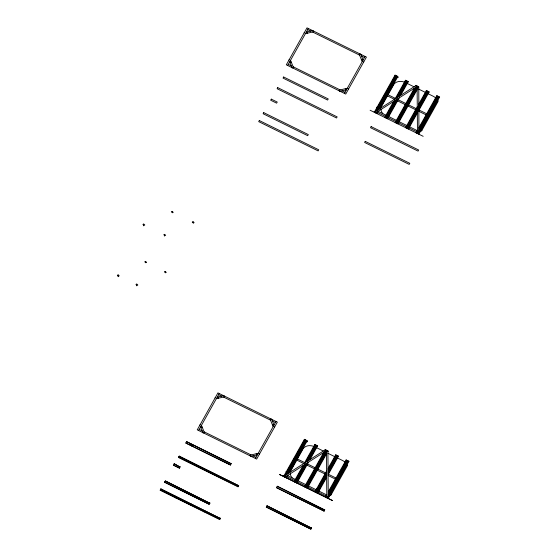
<?xml version="1.0" encoding="UTF-8"?>
<svg xmlns="http://www.w3.org/2000/svg" width="557" height="557" viewBox="0 0 557 557"><rect width="100%" height="100%" fill="white"/><g stroke="black" fill="none" stroke-linecap="round" stroke-linejoin="round"><path stroke-width="0.84" d="M160.221 490.264L160.938 488.851L220.259 518.421L219.646 519.521L160.221 490.264L160.938 488.851M209.926 502.887L209.209 504.308L164.642 482.369L165.359 480.949L209.822 503.208L165.359 480.949M173.436 465.151L179.382 468.075L173.436 465.151L174.16 463.737L179.995 466.982L174.16 463.737M178.574 457.52L179.298 456.106L238.619 485.676L237.999 486.776L178.574 457.52L179.298 456.106M185.815 443.017L230.382 464.963L185.815 443.017L186.532 441.604L231.099 463.542L230.382 464.963M186.532 441.604L230.995 463.863M209.209 504.308L164.747 482.049M219.646 519.521L220.363 518.101M237.999 486.776L238.723 485.356M311.593 527.737L310.869 529.15L266.302 507.211L267.019 505.791L311.481 528.057L267.019 505.791M276.516 487.66L324.056 511.061L276.516 487.66L277.233 486.247L324.668 509.968L277.233 486.247M310.869 529.15L266.406 506.891M418.843 134.195L439.654 97.002L439.09 96.723L436.486 101.381M289.313 472.733L307.241 440.698L306.677 440.42L288.192 473.45M327.878 451.4L328.115 450.975L327.551 450.697L327.189 451.337M417.854 87.094L418.216 86.453L418.78 86.732L418.927 132.796L417.472 132.677L417.116 87.038L417.653 86.175L417.089 85.896L396.278 123.083M287.642 65.461L308.32 28.498M344.421 93.409L365.1 56.452M164.642 482.369L165.255 481.269M374.276 112.256L395.087 75.063L395.651 75.341L374.84 112.528M375.404 112.806L375.905 111.915M376.623 110.634L396.215 75.62L396.779 75.898L377.743 109.917M375.968 113.085L376.344 112.417M198.571 430.484L219.249 393.527M376.532 113.363L377.423 111.776M377.103 113.642L378.544 111.059M379.985 108.49L397.907 76.455L397.343 76.177L378.864 109.207L379.296 108.434L378.732 108.155M387.449 95.867L381.622 106.269A7.387 6.238 18.5 0 0 381.058 107.807M388.062 94.767L393.715 84.664A7.394 6.245 18.5 0 1 394.836 83.258C397.447 80.988 401.332 80.995 404.431 82.157M179.382 468.075L180.099 466.662M384.713 117.388L393.639 101.437M395.08 98.868L405.524 80.201L406.088 80.48L396.194 98.157M385.277 117.666L394.76 100.726M385.841 117.945L395.881 100.009M397.315 97.44L406.652 80.758L407.216 81.037L398.436 96.73M386.405 118.223L397.002 99.299M174.411 497.255L175.03 496.155M388.793 115.25L388.194 116.309L387.637 116.03M386.969 118.502L398.116 98.582M399.557 96.013L407.78 81.315L408.344 81.594L400.671 95.303M387.54 118.78L399.237 97.872M175.734 497.902L176.346 496.809M395.15 122.526L414.331 88.25M415.717 85.771L415.961 85.339L416.525 85.618L416.163 86.272M395.714 122.805L415.452 87.533M396.842 123.362L417.116 87.129M397.406 123.64L417.13 88.403M397.97 123.919L417.137 89.67M189.269 504.565L189.881 503.472M190.591 505.22L191.204 504.12M405.587 127.664L417.27 106.791M418.704 104.222L426.397 90.478L426.961 90.756L418.718 105.489M406.15 127.943L417.277 108.058M406.714 128.221L417.29 109.325M418.725 106.763L427.525 91.035L428.089 91.313L418.739 108.03M407.278 128.5L417.297 110.599M407.842 128.778L417.311 111.866M418.746 109.297L428.653 91.592L429.217 91.863L418.753 110.565M408.406 129.057L417.318 113.134M416.023 132.803L417.451 130.247M418.885 127.685L436.834 95.616L437.398 95.895L434.794 100.539M230.487 464.642L231.099 463.542M204.127 511.883L204.739 510.783M416.587 133.081L417.458 131.522M418.899 128.952L434.537 101.005L435.101 101.283L418.906 130.227M417.151 133.36L417.534 132.684M435.358 100.817L437.962 96.173L438.526 96.452L435.922 101.102M205.449 512.531L206.062 511.43M417.715 133.638L418.223 132.74M418.92 131.494L435.665 101.562M420.096 130.658L421.036 128.98L420.472 128.702M418.279 133.917L436.235 101.834M255.35 458.439L276.028 421.482M286.026 471.459L286.395 471.521M266.302 507.211L266.914 506.111M283.61 476.5L304.421 439.306L304.985 439.584L284.174 476.771M284.738 477.05L285.24 476.158M285.302 477.328L285.678 476.66M287.078 474.16L306.113 440.141L305.549 439.863L285.957 474.877L285.4 474.585M285.866 477.607L286.758 476.019M286.43 477.885L287.878 475.302M296.777 460.11L290.956 470.512A7.387 6.238 18.5 0 0 290.385 472.051M297.396 459.01L303.043 448.907A7.394 6.245 18.5 0 1 304.171 447.501C306.782 445.231 310.667 445.238 313.765 446.401M294.047 481.631L302.973 465.68M304.407 463.111L314.858 444.444L315.422 444.723L305.528 462.401M294.611 481.909L304.094 464.97M295.175 482.188L305.215 464.253M306.649 461.683L315.986 445.001L316.55 445.28L307.77 460.973M295.739 482.466L306.329 463.542M296.303 482.745L307.45 462.825M308.891 460.256L317.114 445.558L317.678 445.837L310.005 459.546M296.867 483.023L308.571 462.115M304.484 486.769L323.666 452.493M325.051 450.014L325.295 449.583L325.859 449.861L325.49 450.516M305.048 487.048L324.787 451.776M305.612 487.326L326.423 450.14L326.987 450.418L326.499 451.281M306.176 487.605L326.451 451.372M306.74 487.883L326.458 452.646M307.304 488.162L326.472 453.913M314.921 491.908L326.604 471.034M328.038 468.465L335.732 454.721L336.296 454.999L328.052 469.732M315.485 492.186L326.611 472.301M316.049 492.465L326.625 473.568M328.059 471.006L336.86 455.278L337.424 455.556L328.066 472.273M316.613 492.743L326.632 474.843M317.177 493.022L326.639 476.11M328.08 473.541L337.988 455.835L338.552 456.106L328.087 474.808M317.741 493.3L326.653 477.377M325.358 497.046L326.785 494.491M328.219 491.928L346.169 459.859L346.733 460.138L344.129 464.782M325.922 497.324L326.792 495.765M328.233 493.196L343.871 465.248L344.407 465.575M326.486 497.603L326.868 496.928M328.24 494.47L344.435 465.527M344.692 465.06L347.296 460.416L347.86 460.695L345.256 465.346M327.05 497.881L327.551 496.983M344.999 465.798L328.247 495.737L328.839 495.967L329.431 494.908M327.613 498.16L345.563 466.077M345.82 465.624L348.424 460.966L348.988 461.245L328.177 498.438M347.429 465.673L330.858 495.284A8.905 7.526 18.5 0 1 329.841 495.472M324.056 511.061L324.773 509.648M375.502 111.456L415.682 85.736L416.622 86.788L396.528 99.599M396.438 99.654L376.372 112.444L375.439 111.386M305.772 463.897L285.706 476.688L284.773 475.629L325.016 449.979L325.949 451.031L305.863 463.842M145.537 261.407L144.743 261.804L145.837 262.716L146.623 262.312L145.537 261.407L145.837 262.716M172.176 211.437L171.354 211.813L172.419 212.732L173.241 212.356L172.176 211.437L172.419 212.732M193.049 221.714L192.228 222.09L193.293 223.009L194.115 222.633L193.049 221.714L193.293 223.009M165.213 271.461L164.392 271.83L165.464 272.749L166.278 272.38L165.213 271.461L165.464 272.749M304.373 32.55L304.108 33.016M306.308 32.104L313.076 30.544L313.577 31.784L305.438 33.657M289.208 59.648L288.951 60.107M289.884 62.412L291.255 62.099M361.493 59.815L362.858 59.495M363.533 62.266L363.798 61.806M347.303 88.257L339.164 90.13L339.666 91.362L346.44 89.809M348.376 89.364L348.633 88.897M215.294 397.58L215.037 398.039M217.23 397.134L224.005 395.574L224.506 396.807L216.367 398.687M200.137 424.671L199.879 425.137M200.812 427.442L202.184 427.128M272.415 424.838L273.786 424.525M192.04 446.087L193 445.865L192.645 444.98M274.462 427.296L274.719 426.836M258.232 453.287L250.093 455.16L250.594 456.392L257.369 454.832M259.304 454.387L259.562 453.927M417.116 87.038L418.572 87.157M416.873 131.062L418.328 131.18M306.782 441.527L307.304 441.785M283.945 475.901L283.562 475.706M398.025 77.444L397.503 77.186M397.97 77.541L397.447 77.284M316.766 488.607L316.71 488.712M312.672 30.642L306.998 27.85L286.319 64.807L291.986 67.599M313.229 30.913L360.198 54.036M360.755 54.314L366.422 57.106L345.744 94.063L340.076 91.271M307.708 29.598L310.736 31.088M312.602 32.007L359.592 55.143M361.465 56.062L364.487 57.552M394.955 75.292L397.782 76.685M405.392 80.431L408.218 81.823M415.828 85.569L418.655 86.962M426.265 90.707L429.092 92.1M436.702 95.846L439.529 97.238M394.906 76.671L395.47 76.95M396.041 77.228L396.605 77.507M405.343 81.809L405.907 82.088M406.478 82.366L407.042 82.638M426.216 92.086L426.78 92.358M427.344 92.636L427.915 92.915M436.653 97.217L437.217 97.496M437.781 97.774L438.345 98.053M394.711 77.019L395.275 77.298M395.839 77.576L396.403 77.855M405.148 82.157L405.712 82.436M406.276 82.715L406.84 82.993M415.724 87.365L416.149 87.574M416.713 87.853L417.123 88.055M426.021 92.434L426.585 92.713M427.149 92.991L427.713 93.27M436.458 97.572L437.022 97.851M437.586 98.129L438.15 98.408M407.285 83.494L414.011 86.801M418.592 89.057L425.332 92.378M428.159 93.764L432.935 96.117A10.541 8.912 18.5 0 1 435.567 97.872M437.969 100.678L437.684 100.532A8.891 7.513 18.5 0 1 438.108 101.395L421.524 131.041A8.905 7.526 18.5 0 1 420.507 131.229M392.762 80.507L393.326 80.786M393.89 81.064L394.453 81.336M403.198 85.646L403.762 85.924M404.326 86.196L404.89 86.474M413.635 90.784L414.199 91.056M414.763 91.334L415.327 91.613M424.072 95.915L424.636 96.194M425.2 96.472L425.764 96.751M435.637 101.611L436.201 101.889M392.33 81.28L392.894 81.559M393.458 81.837L394.022 82.116M402.767 86.419L403.331 86.697M403.895 86.976L404.459 87.254M413.203 91.557L413.767 91.835M414.331 92.114L414.895 92.392M423.64 96.695L424.204 96.974M424.768 97.252L425.332 97.531M434.077 101.834L434.641 102.112M435.205 102.391L435.769 102.662M385.486 93.506L386.05 93.785M386.621 94.056L387.185 94.335M387.749 94.613L395.359 98.366M397.113 99.223L397.621 99.473M398.185 99.752L405.795 103.505M406.359 103.776L406.923 104.055M407.494 104.333L408.058 104.612M408.622 104.89L416.232 108.636M416.796 108.914L417.29 109.158M419.059 110.028L426.669 113.774M427.233 114.053L427.797 114.331M428.361 114.61L428.932 114.888M384.873 94.599L385.437 94.878M386.001 95.156L386.572 95.435M387.136 95.713L394.412 99.292M396.438 100.295L397.009 100.573M397.573 100.852L405.183 104.598M405.747 104.876L406.311 105.155M406.875 105.433L407.439 105.712M408.009 105.99L415.619 109.736M416.183 110.014L416.747 110.293M418.76 111.282L426.056 114.874M426.62 115.153L427.184 115.431M427.748 115.71L428.312 115.988M378.036 106.826L378.6 107.104M379.164 107.383L379.728 107.654M388.473 111.964L389.037 112.236M389.601 112.514L390.165 112.793L389.733 113.572L389.162 113.294M398.909 117.102L399.473 117.374M400.037 117.652L400.601 117.931M409.346 122.234L409.91 122.512M410.474 122.791L411.038 123.069M419.783 127.372L420.347 127.65M420.911 127.929L421.475 128.207M377.061 107.278L376.692 107.216L377.005 107.376M387.498 112.417L387.442 112.514M377.597 107.598L378.161 107.877M388.034 112.737L388.598 113.015M398.471 117.875L399.035 118.154M399.599 118.432L400.17 118.711M408.908 123.013L409.472 123.292M410.036 123.57L410.6 123.842M419.344 128.152L419.908 128.43M288.254 64.361L291.276 65.851M293.149 66.77L340.139 89.907M342.012 90.826L345.034 92.316M421.183 130.018L421.9 130.373M292.543 67.87L339.519 91M376.066 110.342L376.636 110.613M378.328 111.449L385.938 115.202M386.502 115.473L387.066 115.752M388.765 116.587L396.375 120.333M396.939 120.611L397.503 120.89M398.074 121.168L398.638 121.447M399.202 121.725L406.812 125.471M407.376 125.75L407.94 126.028M408.504 126.307L409.075 126.585M409.639 126.864L417.249 130.61M418.941 131.445L419.512 131.724M377.716 112.549L385.326 116.295M385.89 116.573L386.454 116.852M387.018 117.13L387.588 117.409M388.152 117.687L395.762 121.433M396.326 121.711L396.89 121.99M397.454 122.268L398.025 122.547M398.589 122.819L406.199 126.571M406.763 126.85L407.327 127.128M407.891 127.407L408.455 127.678M409.026 127.957L416.636 131.71M374.227 111.463L374.61 111.658M374.555 111.755L374.172 111.567M370.12 110.237L423.181 136.326M223.594 395.672L217.926 392.88L197.248 429.837L202.915 432.629M224.158 395.943L271.127 419.066M271.684 419.344L277.351 422.129L256.673 459.086L251.005 456.301M218.636 394.628L221.658 396.118M223.531 397.037L270.521 420.166M272.394 421.092L275.416 422.575M304.289 439.536L307.116 440.928M314.726 444.674L317.553 446.066M325.163 449.812L327.989 451.205M335.599 454.951L338.426 456.343M346.036 460.089L348.856 461.481M306.837 441.429L307.36 441.687M304.24 440.914L304.804 441.193M305.368 441.471L305.932 441.75M314.677 446.053L315.241 446.331M315.805 446.61L316.369 446.881M335.551 456.329L336.115 456.601M336.679 456.879L337.243 457.158M345.988 461.461L346.551 461.739M347.115 462.018L347.679 462.296M304.045 441.262L304.609 441.541M305.173 441.819L305.737 442.098M314.482 446.401L315.046 446.679M315.61 446.958L316.174 447.236M325.051 451.609L325.483 451.818M326.047 452.096L326.458 452.298M335.356 456.677L335.92 456.956M336.484 457.234L337.048 457.513M345.793 461.816L346.357 462.094M346.92 462.373L347.484 462.651M316.62 447.737L323.345 451.045M327.92 453.301L334.666 456.622M337.486 458.007L342.27 460.361A10.541 8.912 18.5 0 1 344.901 462.115M302.096 444.751L302.66 445.029M303.224 445.308L303.788 445.579M312.533 449.889L313.097 450.167M313.661 450.439L314.225 450.717M322.969 455.027L323.533 455.299M324.097 455.577L324.661 455.856M333.406 460.159L333.97 460.437M334.534 460.716L335.098 460.994M344.971 465.854L345.535 466.132M301.664 445.523L302.228 445.802M302.792 446.08L303.356 446.359M312.101 450.662L312.665 450.94M313.229 451.219L313.793 451.497M322.538 455.8L323.102 456.079M323.666 456.357L324.23 456.636M332.968 460.938L333.539 461.217M334.103 461.495L334.666 461.774M343.404 466.077L343.968 466.355M344.539 466.634L345.103 466.905M294.82 457.75L295.384 458.028M295.948 458.3L296.512 458.578M297.083 458.857L304.693 462.609M306.441 463.466L306.949 463.716M307.52 463.995L315.13 467.748M315.694 468.019L316.258 468.298M316.822 468.576L317.386 468.855M317.95 469.133L325.567 472.879M326.13 473.158L326.618 473.401M328.386 474.272L336.003 478.017M336.567 478.296L337.131 478.574M337.695 478.853L338.259 479.131M294.207 458.843L294.771 459.121M295.335 459.4L295.899 459.678M296.463 459.957L303.746 463.535M305.772 464.538L306.336 464.817M306.9 465.095L314.517 468.841M315.081 469.119L315.645 469.398M316.209 469.676L316.773 469.955M317.337 470.233L324.954 473.979M325.518 474.258L326.082 474.536M328.094 475.525L335.391 479.117M335.955 479.396L336.519 479.674M337.082 479.953L337.646 480.231M287.37 471.069L287.934 471.347M288.498 471.626L289.062 471.897M297.807 476.207L298.371 476.479M298.935 476.757L299.499 477.036M308.244 481.345L308.801 481.617M309.372 481.896L309.936 482.174M318.681 486.477L319.238 486.755M319.809 487.034L320.372 487.312M329.117 491.615L329.674 491.894M330.245 492.172L330.809 492.451M286.932 471.842L287.496 472.12M288.06 472.399L288.623 472.677M297.368 476.98L297.932 477.258M298.496 477.537L299.06 477.815M307.805 482.118L308.369 482.397M308.933 482.675L309.497 482.954M318.242 487.257L318.806 487.535M319.37 487.814L319.934 488.085M328.679 492.395L329.243 492.673M329.807 492.945L330.371 493.224M199.183 429.391L202.205 430.881M204.078 431.8L251.068 454.93M252.941 455.856L255.962 457.346M330.517 494.261L331.227 494.616M203.472 432.9L250.448 456.023M329.452 496.162L329.396 496.259M287.663 475.692L295.273 479.445M295.837 479.716L296.401 479.995M296.965 480.273L297.529 480.552M298.099 480.83L305.709 484.576M306.273 484.855L306.837 485.133M307.401 485.412L307.965 485.69M308.536 485.969L316.146 489.714M316.71 489.993L317.274 490.271M317.838 490.55L318.402 490.828M318.966 491.107L326.583 494.853M287.043 476.792L294.66 480.538M295.224 480.816L295.788 481.095M296.352 481.373L296.916 481.652M297.48 481.93L305.097 485.676M305.661 485.955L306.225 486.233M306.789 486.512L307.353 486.79M307.917 487.062L315.534 490.814M316.098 491.093L316.661 491.371M317.225 491.65L317.789 491.922M318.353 492.2L325.97 495.953M283.889 475.998L283.506 475.81M179.194 456.427L238.619 485.676M178.686 457.2L238.111 486.456M160.834 489.171L220.259 518.421M160.325 489.944L219.75 519.201M363.087 60.059L360.609 53.945L359.237 54.259L362.217 61.611M345.319 88.716L345.82 89.949M306.928 31.965L307.429 33.197M290.524 60.302L293.504 67.655L292.14 67.968L289.661 61.855M274.016 425.088L271.538 418.975L270.166 419.289L273.146 426.634M256.248 453.739L256.749 454.978M217.85 396.988L218.351 398.227M201.453 425.332L204.433 432.678L203.068 432.998L200.583 426.885M190.773 444.061L191.483 445.809M117.875 275.381L118.175 276.69M164.35 234.81L164.594 236.105M143.476 224.534L143.72 225.829M136.514 284.55L136.764 285.845M292.195 477.906A8.87 7.499 18.5 0 1 290.288 473.756M347.06 464.796A8.891 7.513 18.5 0 1 347.443 465.638M382.861 113.663A8.87 7.499 18.5 0 1 380.953 109.513M259.311 120.542L258.699 121.635L318.124 150.891L318.736 149.798L259.311 120.542M263.733 112.639L263.12 113.739L307.687 135.678L308.3 134.578L263.733 112.639M271.294 99.139L270.674 100.232L276.62 103.156L277.233 102.063L271.294 99.139M277.727 87.637L277.114 88.73L336.539 117.987L337.152 116.893L277.727 87.637M283.666 77.005L283.053 78.098L327.62 100.044L328.233 98.944L283.666 77.005M371.129 126.599L370.516 127.699L418.056 151.1L418.669 150L371.129 126.599M365.232 141.367L364.619 142.46L409.186 164.399L409.799 163.305L365.232 141.367M118.14 274.914L117.346 275.311L118.432 276.223L119.226 275.819L118.14 274.914M143.741 224.067L142.919 224.443L143.985 225.362L144.806 224.986L143.741 224.067M164.614 234.344L163.793 234.713L164.858 235.632L165.68 235.263L164.614 234.344M136.778 284.084L135.957 284.46L137.022 285.379L137.844 285.003L136.778 284.084M327.906 451.4L326.451 451.281L326.799 496.921L328.261 497.039L327.906 451.4M332.515 500.569L279.468 474.453L332.515 500.569"/></g></svg>
